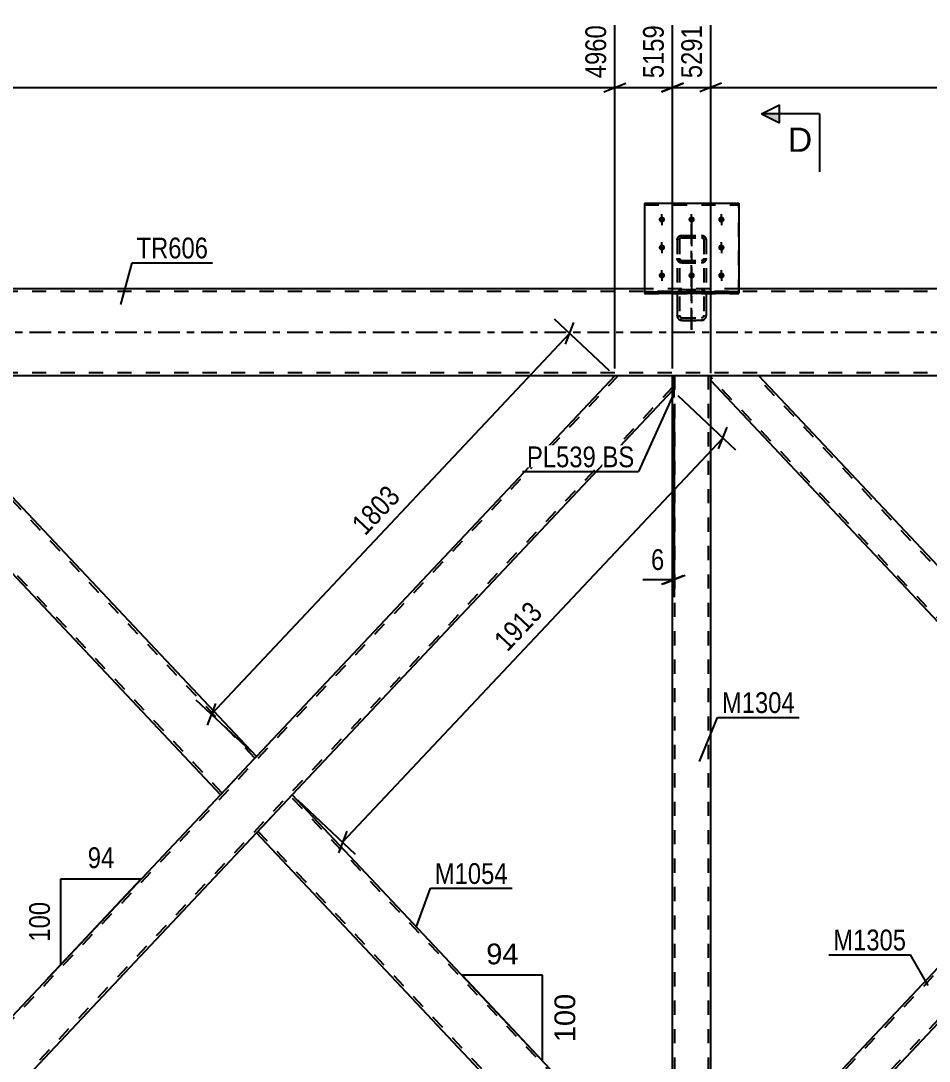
# Model space of a CAD drawing. Header units: millimetres. Extents: x 0 to 1189, y 0 to 841.
# Drawn here: x 130.6 to 255.8, y 525.6 to 669.1 of the extents above; entities that cross this region are included whole.
import ezdxf

# ---------------------------------------------------------------- set-up
doc = ezdxf.new("R2010")
doc.units = ezdxf.units.MM
doc.linetypes.add('DXK_LINE_DOT2', pattern=[3.9198, 1.9599, -1.9599])
doc.linetypes.add('DXK_LINE_DOT3', pattern=[5.9187, 2.979, -0.9799, 0.9799, -0.9799])
doc.styles.add('Arial', font='ARIAL.TTF', dxfattribs={"height": 0.2})
doc.styles.add('Arial Narrow', font='ARIALN.TTF', dxfattribs={"height": 0.2})

# ---------------------------------------------------------------- blocks, each defined once
blk = doc.blocks.new('Part-761554047-3753 - 3598')
at = {"color": 2, "linetype": 'Continuous'}
for p, q in [((168.01, 562.38), (163.07, 557.12)), ((220.43, 506.64), (168.01, 562.38)), ((212.49, 504.58), (163.07, 557.12)), ((220.43, 506.64), (220.43, 506.12)), ((216.58, 504.58), (212.55, 504.58))]:
    blk.add_line(p, q, dxfattribs=at)
at = {"color": 7, "linetype": 'DXK_LINE_DOT2'}
for p, q in [((220.43, 506.17), (167.79, 562.14)), ((163.29, 557.36), (163.31, 557.37)), ((212.93, 504.58), (163.29, 557.36)), ((220.43, 504.58), (220.43, 506.12)), ((212.55, 504.58), (212.49, 504.58)), ((220.43, 504.58), (216.58, 504.58))]:
    blk.add_line(p, q, dxfattribs=at)
blk = doc.blocks.new('Part-761554047-3668 - 3598')
at = {"color": 7, "linetype": 'DXK_LINE_DOT2'}
for p, q in [((225.71, 620.18), (220.43, 620.18)), ((220.43, 618.12), (220.43, 620.18)), ((220.75, 504.58), (220.75, 620.18)), ((225.39, 504.58), (225.39, 620.18)), ((225.71, 619.52), (225.71, 620.18)), ((220.43, 504.58), (220.43, 506.64)), ((225.71, 504.58), (225.71, 506.12)), ((220.43, 504.58), (225.71, 504.58))]:
    blk.add_line(p, q, dxfattribs=at)
at = {"color": 2, "linetype": 'Continuous'}
for p, q in [((225.71, 506.12), (225.71, 619.52)), ((220.43, 506.64), (220.43, 618.12))]:
    blk.add_line(p, q, dxfattribs=at)
blk = doc.blocks.new('Part-761554047-3648 - 3598')
at = {"color": 2, "linetype": 'Continuous'}
for p, q in [((225.71, 619.52), (225.71, 620.18)), ((283.07, 566.23), (232.34, 620.18)), ((279.45, 562.38), (225.71, 619.52)), ((282.63, 565.76), (279.45, 562.38)), ((283.07, 566.23), (282.63, 565.76))]:
    blk.add_line(p, q, dxfattribs=at)
at = {"color": 7, "linetype": 'DXK_LINE_DOT2'}
for p, q in [((232.34, 620.18), (225.71, 620.18)), ((279.67, 562.61), (225.71, 619.98)), ((282.85, 566), (231.9, 620.18)), ((283.04, 566.2), (282.63, 565.76)), ((279.67, 562.61), (279.68, 562.63))]:
    blk.add_line(p, q, dxfattribs=at)
blk = doc.blocks.new('Part-761554047-3663 - 3598')
at = {"color": 7, "linetype": 'DXK_LINE_DOT2'}
for p, q in [((334.25, 620.18), (225.71, 504.77)), ((340.43, 619.98), (231.9, 504.58)), ((340.43, 620.18), (333.81, 620.18)), ((283.07, 566.23), (279.45, 562.38)), ((286.7, 562.38), (283.07, 558.52)), ((226.54, 506.12), (225.71, 505.24)), ((225.71, 504.58), (225.71, 505.24)), ((232.34, 504.58), (225.71, 504.58))]:
    blk.add_line(p, q, dxfattribs=at)
at = {"color": 2, "linetype": 'Continuous'}
for p, q in [((333.81, 620.18), (283.07, 566.23)), ((340.43, 619.52), (340.43, 620.18)), ((340.43, 619.52), (286.7, 562.38)), ((279.45, 562.38), (226.54, 506.12)), ((283.07, 558.52), (232.34, 504.58))]:
    blk.add_line(p, q, dxfattribs=at)
blk = doc.blocks.new('Part-761554047-3688 - 3598')
at = {"color": 7, "linetype": 'DXK_LINE_DOT2'}
for p, q in [((212.93, 620.18), (105.71, 506.17)), ((212.55, 620.18), (212.49, 620.18)), ((220.43, 618.58), (113.22, 504.58)), ((163.07, 567.63), (158.13, 562.38)), ((168.01, 562.38), (163.07, 557.12)), ((105.71, 505.71), (105.71, 506.64)), ((112.78, 504.58), (113.4, 504.58)), ((113.66, 504.58), (113.59, 504.58))]:
    blk.add_line(p, q, dxfattribs=at)
at = {"color": 2, "linetype": 'Continuous'}
for p, q in [((212.49, 620.18), (163.07, 567.63)), ((220.43, 620.18), (212.55, 620.18)), ((220.43, 618.12), (220.43, 620.18)), ((220.43, 618.12), (168.01, 562.38)), ((158.13, 562.38), (105.71, 506.64)), ((163.07, 557.12), (113.66, 504.58)), ((105.71, 504.58), (105.71, 505.71)), ((112.78, 504.58), (105.71, 504.58)), ((113.59, 504.58), (112.78, 504.58)), ((113.59, 504.58), (113.59, 504.58))]:
    blk.add_line(p, q, dxfattribs=at)
blk = doc.blocks.new('Part-761554047-3693 - 3598')
at = {"color": 2, "linetype": 'Continuous'}
for p, q in [((105.71, 619.05), (105.71, 620.18)), ((105.71, 620.18), (113.59, 620.18)), ((163.07, 567.63), (113.66, 620.18)), ((105.71, 618.12), (158.13, 562.38)), ((162.63, 567.17), (158.13, 562.38)), ((162.63, 567.17), (163.07, 567.63))]:
    blk.add_line(p, q, dxfattribs=at)
at = {"color": 7, "linetype": 'DXK_LINE_DOT2'}
for p, q in [((113.66, 620.18), (112.78, 620.18)), ((162.85, 567.4), (113.22, 620.18)), ((105.71, 619.05), (105.71, 618.12)), ((105.71, 618.12), (105.71, 618.69)), ((158.35, 562.61), (105.71, 618.58)), ((163.04, 567.6), (162.63, 567.17)), ((158.35, 562.61), (158.37, 562.63))]:
    blk.add_line(p, q, dxfattribs=at)
blk = doc.blocks.new('Part-761554047-3894 - 3598')
at = {"color": 2, "linetype": 'Continuous'}
for p, q in [((220.68, 620.18), (220.44, 620.18)), ((220.44, 620.18), (220.44, 617.2)), ((220.68, 617.2), (220.68, 620.18)), ((220.44, 617.2), (220.68, 617.2))]:
    blk.add_line(p, q, dxfattribs=at)
blk = doc.blocks.new('Part-761554047-3796 - 3598')
at = {"color": 7, "linetype": 'DXK_LINE_DOT3'}
blk.add_line((223.08, 626.54), (223.08, 641.06), dxfattribs=at)
at = {"color": 7, "linetype": 'DXK_LINE_DOT2'}
for p, q in [((221.13, 639.15), (221.08, 638.92)), ((221.08, 638.92), (221.08, 631.54)), ((221.27, 639.35), (221.13, 639.15)), ((221.48, 639.48), (221.27, 639.35)), ((221.4, 638.92), (221.43, 639.04)), ((221.4, 638.92), (221.4, 628.51)), ((221.43, 639.04), (221.5, 639.13)), ((221.72, 639.52), (221.48, 639.48)), ((221.5, 639.13), (221.6, 639.2)), ((221.6, 639.2), (221.72, 639.22)), ((221.72, 639.52), (224.44, 639.52)), ((221.72, 639.22), (224.44, 639.22)), ((224.69, 639.48), (224.44, 639.52)), ((224.44, 639.22), (224.56, 639.2)), ((224.56, 639.2), (224.67, 639.13)), ((224.67, 639.13), (224.74, 639.04)), ((224.89, 639.35), (224.69, 639.48)), ((224.74, 639.04), (224.76, 638.92)), ((224.76, 638.92), (224.76, 628.51)), ((225.03, 639.15), (224.89, 639.35)), ((225.08, 638.92), (225.03, 639.15)), ((225.08, 638.92), (225.08, 631.54)), ((221.08, 636.37), (221.13, 636.13)), ((221.13, 636.13), (221.27, 635.94)), ((221.27, 635.94), (221.48, 635.81)), ((221.43, 636.25), (221.4, 636.37)), ((221.5, 636.15), (221.43, 636.25)), ((221.48, 635.81), (221.72, 635.76)), ((221.6, 636.09), (221.5, 636.15)), ((221.72, 636.06), (221.6, 636.09)), ((221.72, 636.06), (224.44, 636.06)), ((221.72, 635.76), (224.44, 635.76)), ((224.56, 636.09), (224.44, 636.06)), ((224.44, 635.76), (224.69, 635.81)), ((224.67, 636.15), (224.56, 636.09)), ((224.74, 636.25), (224.67, 636.15)), ((224.69, 635.81), (224.89, 635.94)), ((224.76, 636.37), (224.74, 636.25)), ((224.89, 635.94), (225.03, 636.13)), ((225.03, 636.13), (225.08, 636.37)), ((221.08, 631.4), (221.13, 631.67)), ((221.43, 631.53), (221.4, 631.4)), ((221.48, 632.03), (221.72, 632.09)), ((221.72, 631.74), (221.6, 631.72)), ((221.72, 632.09), (224.44, 632.09)), ((221.72, 631.74), (224.44, 631.74)), ((224.44, 632.09), (224.69, 632.03)), ((224.56, 631.72), (224.44, 631.74)), ((224.76, 631.4), (224.74, 631.53)), ((225.03, 631.67), (225.08, 631.4)), ((221.4, 628.51), (221.43, 628.38)), ((221.6, 628.2), (221.72, 628.17)), ((221.72, 628.17), (224.44, 628.17)), ((224.44, 628.17), (224.56, 628.2)), ((224.74, 628.38), (224.76, 628.51))]:
    blk.add_line(p, q, dxfattribs=at)
at = {"color": 2, "linetype": 'Continuous'}
for p, q in [((221.08, 631.54), (221.08, 628.51)), ((225.08, 631.54), (225.08, 628.51)), ((221.13, 628.25), (221.08, 628.51)), ((221.72, 627.83), (221.48, 627.88)), ((221.72, 627.83), (224.44, 627.83)), ((224.69, 627.88), (224.44, 627.83)), ((225.08, 628.51), (225.03, 628.25))]:
    blk.add_line(p, q, dxfattribs=at)
at = {"color": 7, "linetype": 'DXK_LINE_DOT2'}
for centre, radius, start, end in [((221.75, 631.43), 0.662, 114.3199, 159.2417), ((221.74, 631.42), 0.331, 114.3199, 159.2417), ((224.43, 631.42), 0.331, 20.7583, 65.6801), ((224.41, 631.43), 0.662, 20.7583, 65.6801), ((221.74, 628.5), 0.331, 200.7583, 245.6801), ((224.43, 628.5), 0.331, 294.3199, 339.2417)]:
    blk.add_arc(centre, radius, start, end, dxfattribs=at)
at = {"color": 2, "linetype": 'Continuous'}
for centre, start, end in [((221.75, 628.48), 200.7583, 245.6801), ((224.41, 628.48), 294.3199, 339.2417)]:
    blk.add_arc(centre, 0.662, start, end, dxfattribs=at)
blk = doc.blocks.new('Part-761554047-3812 - 3598')
at = {"color": 2, "linetype": 'Continuous'}
for p, q in [((216.58, 643.97), (229.58, 643.97)), ((216.58, 643.97), (216.58, 631.54)), ((229.58, 643.97), (229.58, 631.54)), ((216.58, 631.75), (229.58, 631.75)), ((216.58, 631.54), (229.58, 631.54))]:
    blk.add_line(p, q, dxfattribs=at)
at = {"color": 7, "linetype": 'DXK_LINE_DOT2'}
blk.add_line((216.58, 643.75), (229.58, 643.75), dxfattribs=at)
blk = doc.blocks.new('Part-761554047-3818 - 3598')
at = {"color": 7, "linetype": 'DXK_LINE_DOT3'}
blk.add_line((223.08, 641.04), (223.08, 626.51), dxfattribs=at)
at = {"color": 7, "linetype": 'DXK_LINE_DOT2'}
for p, q in [((221.08, 638.9), (221.13, 639.13)), ((221.08, 638.9), (221.08, 628.49)), ((221.13, 639.13), (221.27, 639.32)), ((221.27, 639.32), (221.48, 639.45)), ((221.43, 639.01), (221.4, 638.9)), ((221.4, 638.9), (221.4, 628.49)), ((221.5, 639.11), (221.43, 639.01)), ((221.48, 639.45), (221.72, 639.5)), ((221.6, 639.18), (221.5, 639.11)), ((221.72, 639.2), (221.6, 639.18)), ((221.72, 639.5), (224.44, 639.5)), ((221.72, 639.2), (224.44, 639.2)), ((224.44, 639.5), (224.69, 639.45)), ((224.56, 639.18), (224.44, 639.2)), ((224.67, 639.11), (224.56, 639.18)), ((224.74, 639.01), (224.67, 639.11)), ((224.69, 639.45), (224.89, 639.32)), ((224.76, 638.9), (224.74, 639.01)), ((224.76, 638.9), (224.76, 628.49)), ((224.89, 639.32), (225.03, 639.13)), ((225.03, 639.13), (225.08, 638.9)), ((225.08, 638.9), (225.08, 628.49)), ((221.13, 636.11), (221.08, 636.34)), ((221.27, 635.92), (221.13, 636.11)), ((221.48, 635.79), (221.27, 635.92)), ((221.4, 636.34), (221.43, 636.23)), ((221.43, 636.23), (221.5, 636.13)), ((221.72, 635.74), (221.48, 635.79)), ((221.5, 636.13), (221.6, 636.06)), ((221.6, 636.06), (221.72, 636.04)), ((221.72, 636.04), (224.44, 636.04)), ((224.44, 636.04), (224.56, 636.06)), ((224.69, 635.79), (224.44, 635.74)), ((224.56, 636.06), (224.67, 636.13)), ((224.67, 636.13), (224.74, 636.23)), ((224.89, 635.92), (224.69, 635.79)), ((224.74, 636.23), (224.76, 636.34)), ((225.03, 636.11), (224.89, 635.92)), ((225.08, 636.34), (225.03, 636.11)), ((221.72, 635.74), (224.44, 635.74)), ((221.13, 631.64), (221.08, 631.38)), ((221.4, 631.38), (221.43, 631.51)), ((221.72, 632.06), (221.48, 632.01)), ((221.6, 631.7), (221.72, 631.72)), ((221.72, 632.06), (224.44, 632.06)), ((221.72, 631.72), (224.44, 631.72)), ((224.69, 632.01), (224.44, 632.06)), ((224.44, 631.72), (224.56, 631.7)), ((224.74, 631.51), (224.76, 631.38)), ((225.08, 631.38), (225.03, 631.64)), ((221.08, 628.49), (221.13, 628.23)), ((221.43, 628.36), (221.4, 628.49)), ((221.48, 627.86), (221.72, 627.81)), ((221.72, 628.15), (221.6, 628.17)), ((221.72, 628.15), (224.44, 628.15)), ((221.72, 627.81), (224.44, 627.81)), ((224.56, 628.17), (224.44, 628.15)), ((224.44, 627.81), (224.69, 627.86)), ((224.76, 628.49), (224.74, 628.36)), ((225.03, 628.23), (225.08, 628.49))]:
    blk.add_line(p, q, dxfattribs=at)
for centre, radius, start, end in [((221.75, 631.41), 0.662, 114.32, 159.2417), ((221.74, 631.39), 0.331, 114.32, 159.2417), ((224.43, 631.39), 0.331, 20.7583, 65.68), ((224.41, 631.41), 0.662, 20.7583, 65.68), ((221.75, 628.46), 0.662, 200.7583, 245.68), ((221.74, 628.47), 0.331, 200.7583, 245.68), ((224.43, 628.47), 0.331, 294.32, 339.2417), ((224.41, 628.46), 0.662, 294.32, 339.2417)]:
    blk.add_arc(centre, radius, start, end, dxfattribs=at)
blk = doc.blocks.new('Part-761554047-3851 - 3598')
at = {"color": 2, "linetype": 'Continuous'}
for p, q in [((216.58, 632.18), (84.43, 632.18)), ((456.58, 632.18), (229.58, 632.18)), ((212.55, 620.18), (113.59, 620.18)), ((220.44, 620.18), (220.43, 620.18)), ((722.07, 620.18), (220.68, 620.18))]:
    blk.add_line(p, q, dxfattribs=at)
at = {"color": 7, "linetype": 'DXK_LINE_DOT2'}
for p, q in [((722.07, 631.78), (84.43, 631.78)), ((229.58, 632.18), (216.58, 632.18)), ((722.07, 620.58), (84.43, 620.58)), ((220.68, 620.18), (212.55, 620.18))]:
    blk.add_line(p, q, dxfattribs=at)
at = {"color": 7, "linetype": 'DXK_LINE_DOT3'}
blk.add_line((84.43, 626.18), (722.07, 626.18), dxfattribs=at)
blk = doc.blocks.new('Part-761554047-3871 - 3598')
at = {"color": 7, "linetype": 'DXK_LINE_DOT2'}
for p, q in [((220.44, 620.18), (220.68, 620.18)), ((220.44, 620.18), (220.44, 617.2)), ((220.68, 620.18), (220.68, 617.2)), ((220.44, 617.2), (220.68, 617.2))]:
    blk.add_line(p, q, dxfattribs=at)
blk = doc.blocks.new('Part-761554047-3875 - 3598')
at = {"color": 7, "linetype": 'DXK_LINE_DOT2'}
for p, q in [((229.58, 643.95), (216.58, 643.95)), ((216.58, 643.95), (216.58, 631.51)), ((216.58, 643.73), (229.58, 643.73)), ((229.58, 631.51), (229.58, 643.95)), ((229.58, 631.73), (216.58, 631.73)), ((216.58, 631.51), (229.58, 631.51))]:
    blk.add_line(p, q, dxfattribs=at)
blk = doc.blocks.new('Bolt-761554047-3939 - 3598')
at = {"linetype": 'Continuous'}
for points in [[(218.98, 641.3), (218.89, 641.31), (218.8, 641.34), (218.72, 641.38), (218.66, 641.44), (218.6, 641.51), (218.56, 641.59), (218.54, 641.67), (218.54, 641.76), (218.56, 641.84), (218.6, 641.92), (218.66, 641.99), (218.72, 642.05), (218.8, 642.09), (218.89, 642.12), (218.98, 642.13), (219.07, 642.12), (219.16, 642.09), (219.24, 642.05), (219.31, 641.99), (219.36, 641.92), (219.4, 641.84), (219.42, 641.76), (219.42, 641.67), (219.4, 641.59), (219.36, 641.51), (219.31, 641.44), (219.24, 641.38), (219.16, 641.34), (219.07, 641.31)], [(223.08, 641.3), (222.99, 641.31), (222.9, 641.34), (222.82, 641.38), (222.76, 641.44), (222.7, 641.51), (222.66, 641.59), (222.64, 641.67), (222.64, 641.76), (222.66, 641.84), (222.7, 641.92), (222.76, 641.99), (222.82, 642.05), (222.9, 642.09), (222.99, 642.12), (223.08, 642.13), (223.17, 642.12), (223.26, 642.09), (223.34, 642.05), (223.41, 641.99), (223.46, 641.92), (223.5, 641.84), (223.52, 641.76), (223.52, 641.67), (223.5, 641.59), (223.46, 641.51), (223.41, 641.44), (223.34, 641.38), (223.26, 641.34), (223.17, 641.31)], [(227.18, 641.3), (227.09, 641.31), (227, 641.34), (226.92, 641.38), (226.86, 641.44), (226.8, 641.51), (226.76, 641.59), (226.74, 641.67), (226.74, 641.76), (226.76, 641.84), (226.8, 641.92), (226.86, 641.99), (226.92, 642.05), (227, 642.09), (227.09, 642.12), (227.18, 642.13), (227.27, 642.12), (227.36, 642.09), (227.44, 642.05), (227.51, 641.99), (227.56, 641.92), (227.6, 641.84), (227.62, 641.76), (227.62, 641.67), (227.6, 641.59), (227.56, 641.51), (227.51, 641.44), (227.44, 641.38), (227.36, 641.34), (227.27, 641.31)], [(218.98, 637.45), (218.89, 637.46), (218.8, 637.48), (218.72, 637.53), (218.66, 637.59), (218.6, 637.66), (218.56, 637.73), (218.54, 637.82), (218.54, 637.91), (218.56, 637.99), (218.6, 638.07), (218.66, 638.14), (218.72, 638.2), (218.8, 638.24), (218.89, 638.27), (218.98, 638.28), (219.07, 638.27), (219.16, 638.24), (219.24, 638.2), (219.31, 638.14), (219.36, 638.07), (219.4, 637.99), (219.42, 637.91), (219.42, 637.82), (219.4, 637.73), (219.36, 637.66), (219.31, 637.59), (219.24, 637.53), (219.16, 637.48), (219.07, 637.46)], [(227.18, 637.45), (227.09, 637.46), (227, 637.48), (226.92, 637.53), (226.86, 637.59), (226.8, 637.66), (226.76, 637.73), (226.74, 637.82), (226.74, 637.91), (226.76, 637.99), (226.8, 638.07), (226.86, 638.14), (226.92, 638.2), (227, 638.24), (227.09, 638.27), (227.18, 638.28), (227.27, 638.27), (227.36, 638.24), (227.44, 638.2), (227.51, 638.14), (227.56, 638.07), (227.6, 637.99), (227.62, 637.91), (227.62, 637.82), (227.6, 637.73), (227.56, 637.66), (227.51, 637.59), (227.44, 637.53), (227.36, 637.48), (227.27, 637.46)], [(218.98, 633.6), (218.89, 633.6), (218.8, 633.63), (218.72, 633.67), (218.66, 633.73), (218.6, 633.8), (218.56, 633.88), (218.54, 633.97), (218.54, 634.05), (218.56, 634.14), (218.6, 634.22), (218.66, 634.29), (218.72, 634.34), (218.8, 634.39), (218.89, 634.41), (218.98, 634.42), (219.07, 634.41), (219.16, 634.39), (219.24, 634.34), (219.31, 634.29), (219.36, 634.22), (219.4, 634.14), (219.42, 634.05), (219.42, 633.97), (219.4, 633.88), (219.36, 633.8), (219.31, 633.73), (219.24, 633.67), (219.16, 633.63), (219.07, 633.6)], [(223.08, 633.6), (222.99, 633.6), (222.9, 633.63), (222.82, 633.67), (222.76, 633.73), (222.7, 633.8), (222.66, 633.88), (222.64, 633.97), (222.64, 634.05), (222.66, 634.14), (222.7, 634.22), (222.76, 634.29), (222.82, 634.34), (222.9, 634.39), (222.99, 634.41), (223.08, 634.42), (223.17, 634.41), (223.26, 634.39), (223.34, 634.34), (223.41, 634.29), (223.46, 634.22), (223.5, 634.14), (223.52, 634.05), (223.52, 633.97), (223.5, 633.88), (223.46, 633.8), (223.41, 633.73), (223.34, 633.67), (223.26, 633.63), (223.17, 633.6)], [(227.18, 633.6), (227.09, 633.6), (227, 633.63), (226.92, 633.67), (226.86, 633.73), (226.8, 633.8), (226.76, 633.88), (226.74, 633.97), (226.74, 634.05), (226.76, 634.14), (226.8, 634.22), (226.86, 634.29), (226.92, 634.34), (227, 634.39), (227.09, 634.41), (227.18, 634.42), (227.27, 634.41), (227.36, 634.39), (227.44, 634.34), (227.51, 634.29), (227.56, 634.22), (227.6, 634.14), (227.62, 634.05), (227.62, 633.97), (227.6, 633.88), (227.56, 633.8), (227.51, 633.73), (227.44, 633.67), (227.36, 633.63), (227.27, 633.6)]]:
    blk.add_hatch(color=1, dxfattribs=at).paths.add_polyline_path(points)
at = {"color": 1, "linetype": 'Continuous'}
for p, q in [((218.98, 641.32), (218.98, 642.45)), ((223.08, 641.32), (223.08, 642.45)), ((227.18, 641.32), (227.18, 642.45)), ((218.98, 637.47), (218.98, 638.6)), ((227.18, 637.47), (227.18, 638.6)), ((218.98, 633.61), (218.98, 634.75)), ((223.08, 633.61), (223.08, 634.75)), ((227.18, 633.61), (227.18, 634.75))]:
    blk.add_line(p, q, dxfattribs=at)
blk = doc.blocks.new('Bolt-761554047-3964 - 3598')
at = {"color": 1, "linetype": 'DXK_LINE_DOT2'}
for p, q in [((218.98, 642.09), (218.98, 640.95)), ((223.08, 642.09), (223.08, 640.95)), ((227.18, 642.09), (227.18, 640.95)), ((218.98, 638.24), (218.98, 637.1)), ((227.18, 638.24), (227.18, 637.1)), ((218.98, 634.38), (218.98, 633.25)), ((223.08, 634.38), (223.08, 633.25)), ((227.18, 634.38), (227.18, 633.25))]:
    blk.add_line(p, q, dxfattribs=at)
blk = doc.blocks.new('AngleDimension-761554047-12162 - 3598')
at = {"color": 7, "linetype": 'Continuous'}
for p, q in [((191.96, 536.91), (191.43, 537.48)), ((202.53, 537.48), (191.43, 537.48)), ((202.53, 525.68), (191.43, 537.48)), ((202.53, 525.68), (202.53, 537.48))]:
    blk.add_line(p, q, dxfattribs=at)
at = {"color": 0}
for points in [[(199.8, 538.38), (199.8, 542.58), (194.16, 542.58), (194.16, 538.38)], [(207.63, 535.51), (203.43, 535.51), (203.43, 527.64), (207.63, 527.64)]]:
    blk.add_wipeout(points, dxfattribs=at)
at = {"color": 3, "style": 'Arial'}
blk.add_text('94', height=2.865, dxfattribs=at).set_placement((194.76, 538.98))
blk.add_text('100', height=2.865, rotation=90.0002, dxfattribs=at).set_placement((207.03, 528.24))
blk = doc.blocks.new('AngleDimension-761554047-4029 - 3598')
at = {"color": 7, "linetype": 'Continuous'}
for p, q in [((136.1, 550.76), (147.2, 550.76)), ((136.1, 538.96), (147.2, 550.76)), ((136.1, 538.96), (136.1, 550.76)), ((134.31, 537.05), (136.1, 538.96))]:
    blk.add_line(p, q, dxfattribs=at)
at = {"color": 0}
for points in [[(144.08, 551.66), (144.08, 555.86), (139.22, 555.86), (139.22, 551.66)], [(135.2, 548.2), (131, 548.2), (131, 541.51), (135.2, 541.51)]]:
    blk.add_wipeout(points, dxfattribs=at)
at = {"color": 3, "style": 'Arial Narrow'}
blk.add_text('94', height=2.863, dxfattribs=at).set_placement((139.82, 552.26))
blk.add_text('100', height=2.863, rotation=90.0002, dxfattribs=at).set_placement((134.6, 542.11))
blk = doc.blocks.new('StraightDimension-761554047-4100 - 3598')
at = {"color": 7, "linetype": 'Continuous'}
for p, q in [((211.76, 620.86), (204.19, 627.98)), ((205.68, 624.52), (206.86, 627.53)), ((156.86, 573.48), (206.27, 626.03)), ((162.34, 568.32), (154.78, 575.43)), ((157.45, 574.98), (156.26, 571.98))]:
    blk.add_line(p, q, dxfattribs=at)
at = {"color": 0}
blk.add_wipeout([(183.93, 603.37), (180.87, 606.24), (175.04, 600.04), (178.1, 597.17)], dxfattribs=at)
at = {"color": 3, "style": 'Arial Narrow'}
blk.add_text('1803', height=2.863, rotation=46.7591, dxfattribs=at).set_placement((178.07, 598.01))
blk = doc.blocks.new('StraightDimension-761554047-12191 - 3598')
at = {"color": 7, "linetype": 'Continuous'}
for p, q in [((220.44, 621.18), (220.44, 668.53)), ((225.71, 620.52), (225.71, 668.53)), ((218.94, 659.32), (221.94, 660.52)), ((227.21, 660.52), (224.21, 659.32)), ((220.44, 659.92), (225.71, 659.92))]:
    blk.add_line(p, q, dxfattribs=at)
at = {"color": 0, "linetype": 'Continuous'}
blk.add_wipeout([(225.11, 669.13), (220.91, 669.13), (220.91, 660.62), (225.11, 660.62)], dxfattribs=at)
at = {"color": 3, "linetype": 'Continuous', "style": 'Arial Narrow'}
blk.add_text('5291', height=2.863, rotation=90.0002, dxfattribs=at).set_placement((224.51, 661.22))
blk = doc.blocks.new('StraightDimension-761554047-4336 - 3598')
at = {"color": 7, "linetype": 'Continuous'}
for p, q in [((221.16, 617.43), (229.13, 609.94)), ((226.79, 610.08), (227.97, 613.09)), ((174.96, 555.85), (227.38, 611.58)), ((168.74, 561.69), (176.71, 554.2)), ((175.55, 557.35), (174.37, 554.34))]:
    blk.add_line(p, q, dxfattribs=at)
at = {"color": 0}
blk.add_wipeout([(203.54, 587.33), (200.48, 590.21), (194.65, 584), (197.71, 581.13)], dxfattribs=at)
at = {"color": 3, "style": 'Arial Narrow'}
blk.add_text('1913', height=2.863, rotation=46.7591, dxfattribs=at).set_placement((197.68, 581.98))
blk = doc.blocks.new('StraightDimension-761554047-8128 - 3598')
at = {"color": 7, "linetype": 'Continuous'}
for p, q in [((220.43, 616.11), (220.43, 589.63)), ((220.68, 616.2), (220.68, 589.63)), ((220.43, 592.03), (216.35, 592.03)), ((220.43, 592.03), (216.35, 592.03)), ((218.93, 591.43), (221.93, 592.63)), ((222.18, 592.63), (219.18, 591.43)), ((220.43, 592.03), (220.68, 592.03))]:
    blk.add_line(p, q, dxfattribs=at)
at = {"color": 0}
blk.add_wipeout([(219.91, 592.78), (219.91, 596.98), (216.88, 596.98), (216.88, 592.78)], dxfattribs=at)
at = {"color": 3, "style": 'Arial Narrow'}
blk.add_text('6', height=2.86, dxfattribs=at).set_placement((217.48, 593.38))
blk = doc.blocks.new('StraightDimension-761554047-12190 - 3598')
at = {"color": 7, "linetype": 'Continuous'}
for p, q in [((225.71, 620.52), (225.71, 668.53)), ((333.81, 621.18), (333.81, 668.53)), ((227.21, 660.52), (224.21, 659.32)), ((332.31, 659.32), (335.31, 660.52)), ((225.71, 659.92), (333.81, 659.92))]:
    blk.add_line(p, q, dxfattribs=at)
at = {"color": 0, "linetype": 'Continuous'}
blk.add_wipeout([(333.21, 669.13), (329.01, 669.13), (329.01, 660.62), (333.21, 660.62)], dxfattribs=at)
at = {"color": 3, "linetype": 'Continuous', "style": 'Arial Narrow'}
blk.add_text('7993', height=2.863, rotation=90.0002, dxfattribs=at).set_placement((332.61, 661.22))
blk = doc.blocks.new('StraightDimension-761554047-12192 - 3598')
at = {"color": 7, "linetype": 'Continuous'}
for p, q in [((212.49, 621.18), (212.49, 668.53)), ((220.44, 621.18), (220.44, 668.53)), ((210.99, 659.32), (213.99, 660.52)), ((221.94, 660.52), (218.94, 659.32)), ((212.49, 659.92), (220.44, 659.92))]:
    blk.add_line(p, q, dxfattribs=at)
at = {"color": 0, "linetype": 'Continuous'}
blk.add_wipeout([(219.84, 669.13), (215.64, 669.13), (215.64, 660.62), (219.84, 660.62)], dxfattribs=at)
at = {"color": 3, "linetype": 'Continuous', "style": 'Arial Narrow'}
blk.add_text('5159', height=2.863, rotation=90.0002, dxfattribs=at).set_placement((219.24, 661.22))
blk = doc.blocks.new('StraightDimension-761554047-12193 - 3598')
at = {"color": 7, "linetype": 'Continuous'}
for p, q in [((105.71, 621.18), (105.71, 668.53)), ((212.49, 621.18), (212.49, 668.53)), ((107.21, 660.52), (104.21, 659.32)), ((210.99, 659.32), (213.99, 660.52)), ((105.71, 659.92), (212.49, 659.92))]:
    blk.add_line(p, q, dxfattribs=at)
at = {"color": 0, "linetype": 'Continuous'}
blk.add_wipeout([(211.89, 669.13), (207.69, 669.13), (207.69, 660.62), (211.89, 660.62)], dxfattribs=at)
at = {"color": 3, "linetype": 'Continuous', "style": 'Arial Narrow'}
blk.add_text('4960', height=2.863, rotation=90.0002, dxfattribs=at).set_placement((211.29, 661.22))
blk = doc.blocks.new('Mark-761554047-3749 - 3598')
at = {"color": 0}
blk.add_wipeout([(197.72, 550.07), (197.72, 553.07), (187.67, 553.07), (187.67, 550.07)], dxfattribs=at)
blk.add_wipeout([(197.72, 550.07), (197.72, 553.07), (187.67, 553.07), (187.67, 550.07)], dxfattribs=at)
at = {"color": 30, "linetype": 'Continuous'}
for p, q in [((185.09, 544.06), (187.07, 549.47)), ((187.07, 549.47), (198.32, 549.47))]:
    blk.add_line(p, q, dxfattribs=at)
at = {"color": 3, "style": 'Arial Narrow'}
blk.add_text('M1054', height=2.863, dxfattribs=at).set_placement((187.67, 550.07))
blk = doc.blocks.new('Mark-761554047-3659 - 3598')
at = {"color": 0}
blk.add_wipeout([(252.66, 540.91), (252.66, 543.91), (242.61, 543.91), (242.61, 540.91)], dxfattribs=at)
blk.add_wipeout([(252.66, 540.91), (252.66, 543.91), (242.61, 543.91), (242.61, 540.91)], dxfattribs=at)
at = {"color": 30, "linetype": 'Continuous'}
for p in [(242.01, 540.31), (255.68, 536.07)]:
    blk.add_line(p, (253.26, 540.31), dxfattribs=at)
at = {"color": 3, "style": 'Arial Narrow'}
blk.add_text('M1305', height=2.863, dxfattribs=at).set_placement((242.61, 540.91))
blk = doc.blocks.new('Mark-761554047-3664 - 3598')
at = {"color": 0}
blk.add_wipeout([(237.32, 573.65), (237.32, 576.65), (227.26, 576.65), (227.26, 573.65)], dxfattribs=at)
blk.add_wipeout([(237.32, 573.65), (237.32, 576.65), (227.26, 576.65), (227.26, 573.65)], dxfattribs=at)
at = {"color": 30, "linetype": 'Continuous'}
for p, q in [((224.17, 566.96), (226.66, 573.05)), ((226.66, 573.05), (237.92, 573.05))]:
    blk.add_line(p, q, dxfattribs=at)
at = {"color": 3, "style": 'Arial Narrow'}
blk.add_text('M1304', height=2.863, dxfattribs=at).set_placement((227.26, 573.65))
blk = doc.blocks.new('Mark-761554047-3847 - 3598')
at = {"color": 0}
blk.add_wipeout([(156.42, 636.36), (156.42, 639.36), (146.55, 639.36), (146.55, 636.36)], dxfattribs=at)
blk.add_wipeout([(156.42, 636.36), (156.42, 639.36), (146.55, 639.36), (146.55, 636.36)], dxfattribs=at)
at = {"color": 30, "linetype": 'Continuous'}
for p, q in [((144.36, 629.99), (145.95, 635.76)), ((145.95, 635.76), (157.02, 635.76))]:
    blk.add_line(p, q, dxfattribs=at)
at = {"color": 3, "style": 'Arial Narrow'}
blk.add_text('TR606', height=2.863, dxfattribs=at).set_placement((146.55, 636.36))
blk = doc.blocks.new('SectionMark-761554047-4982 - 3598')
at = {"linetype": 'Continuous'}
for points in [[(235.21, 656.31), (235.21, 655.06), (232.71, 656.31)], [(235.21, 480.34), (235.21, 479.09), (232.71, 479.09)]]:
    blk.add_hatch(color=6, dxfattribs=at).paths.add_polyline_path(points)
at = {"color": 6, "linetype": 'Continuous'}
for p, q in [((232.71, 656.31), (235.21, 657.56)), ((235.21, 655.06), (235.21, 657.56)), ((240.71, 656.31), (232.71, 656.31)), ((232.71, 656.31), (235.21, 655.06)), ((240.71, 656.31), (240.71, 648.31)), ((240.71, 479.09), (240.71, 487.09)), ((232.71, 479.09), (235.21, 480.34)), ((235.21, 480.34), (235.21, 477.84)), ((240.71, 479.09), (232.71, 479.09)), ((235.21, 477.84), (232.71, 479.09))]:
    blk.add_line(p, q, dxfattribs=at)
at = {"color": 0, "linetype": 'Continuous'}
for points in [[(239.71, 651.06), (239.71, 654.56), (236.34, 654.56), (236.34, 651.06)], [(239.71, 480.84), (239.71, 484.34), (236.34, 484.34), (236.34, 480.84)]]:
    blk.add_wipeout(points, dxfattribs=at)
at = {"color": 3, "linetype": 'Continuous', "style": 'Arial'}
for p in [(236.34, 651.06), (236.34, 480.84)]:
    blk.add_text('D', height=3.34, dxfattribs=at).set_placement(p)
blk = doc.blocks.new('MarkSet-761554047-5113 - 3598')
at = {"color": 0}
for points in [[(209.89, 607.55), (209.89, 610.55), (200.38, 610.55), (200.38, 607.55)], [(215.17, 607.55), (215.17, 610.55), (210.79, 610.55), (210.79, 607.55)]]:
    blk.add_wipeout(points, dxfattribs=at)
for points in [[(209.89, 607.55), (209.89, 610.55), (200.38, 610.55), (200.38, 607.55)], [(215.17, 607.55), (215.17, 610.55), (210.79, 610.55), (210.79, 607.55)]]:
    blk.add_wipeout(points, dxfattribs=at)
at = {"color": 30, "linetype": 'Continuous'}
for p in [(220.58, 617.62), (199.78, 606.95)]:
    blk.add_line(p, (215.77, 606.95), dxfattribs=at)
at = {"color": 3, "style": 'Arial Narrow'}
for s, p in [('PL539', (200.38, 607.55)), ('BS', (210.79, 607.55))]:
    blk.add_text(s, height=2.863, dxfattribs=at).set_placement(p)

msp = doc.modelspace()

# ---------------------------------------------------------------- block references
for name in ['Part-761554047-3812 - 3598', 'Part-761554047-3875 - 3598', 'Bolt-761554047-3939 - 3598', 'Bolt-761554047-3964 - 3598', 'Part-761554047-3796 - 3598', 'Part-761554047-3818 - 3598', 'Part-761554047-3851 - 3598', 'Part-761554047-3688 - 3598', 'Part-761554047-3693 - 3598', 'Part-761554047-3668 - 3598', 'Part-761554047-3894 - 3598', 'Part-761554047-3871 - 3598', 'Part-761554047-3648 - 3598', 'Part-761554047-3663 - 3598', 'Part-761554047-3753 - 3598']:
    msp.add_blockref(name, (0, 0))

# ---------------------------------------------------------------- next in the draw order: block references
for name in ['StraightDimension-761554047-12191 - 3598', 'StraightDimension-761554047-4100 - 3598', 'AngleDimension-761554047-4029 - 3598', 'Mark-761554047-3749 - 3598', 'AngleDimension-761554047-12162 - 3598', 'Mark-761554047-3659 - 3598']:
    msp.add_blockref(name, (0, 0))

# ---------------------------------------------------------------- next in the draw order: block references
for name in ['StraightDimension-761554047-12192 - 3598', 'StraightDimension-761554047-12190 - 3598', 'StraightDimension-761554047-4336 - 3598']:
    msp.add_blockref(name, (0, 0))

# ---------------------------------------------------------------- next in the draw order: block references
for name in ['StraightDimension-761554047-12193 - 3598', 'StraightDimension-761554047-8128 - 3598', 'Mark-761554047-3664 - 3598']:
    msp.add_blockref(name, (0, 0))

# ---------------------------------------------------------------- next in the draw order: block references
for name in ['SectionMark-761554047-4982 - 3598', 'Mark-761554047-3847 - 3598', 'MarkSet-761554047-5113 - 3598']:
    msp.add_blockref(name, (0, 0))

doc.saveas('drawing.dxf')
